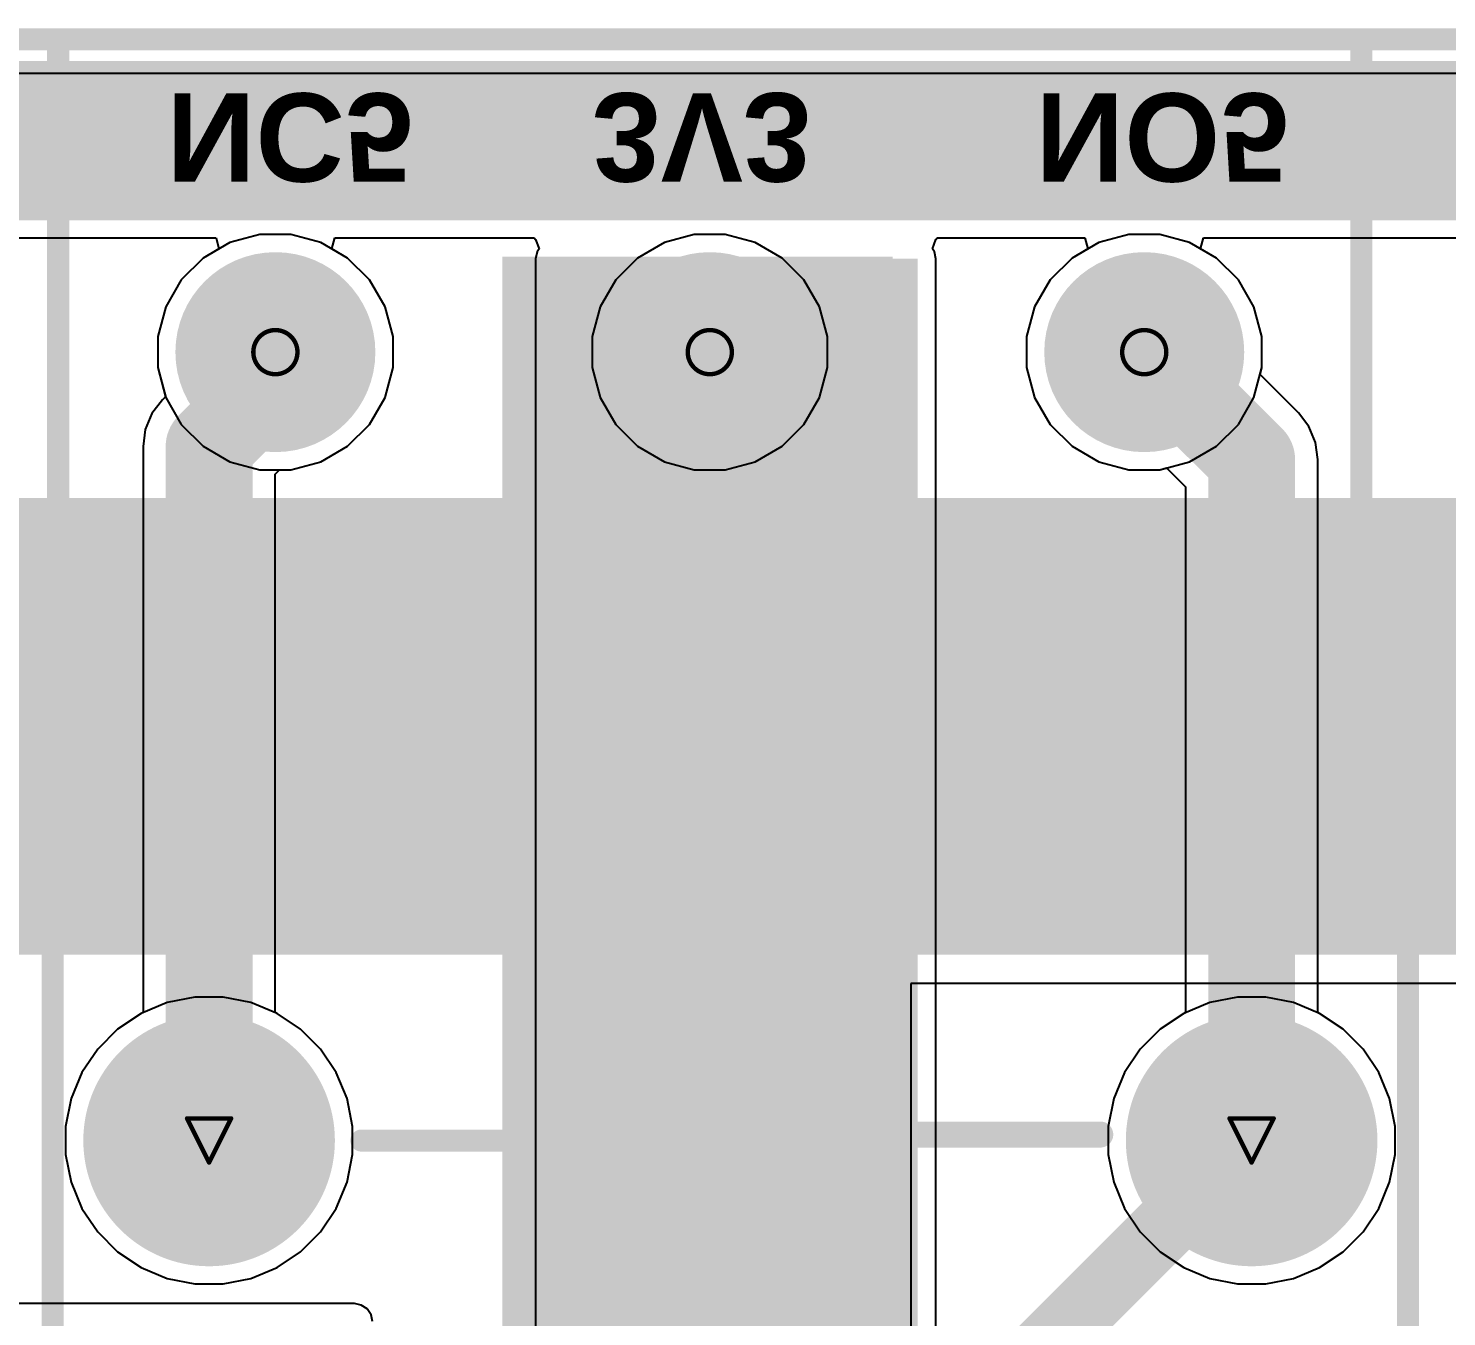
# Model space of a CAD drawing. Header units: inches. Extents: x -7 to 5163, y -3 to 5149.
# Drawn here: x 100.97 to 117.3, y 142.87 to 157.7 of the extents above; entities that cross this region are included whole.
import ezdxf

# ---------------------------------------------------------------- set-up
doc = ezdxf.new("R2010")
doc.units = ezdxf.units.IN
for name, color, linetype in [('Board Outline', 216, 'Continuous'), ('Bottom Layer', 5, 'Continuous'), ('Bottom Overlay', 54, 'Continuous'), ('Bottom Solder', 6, 'Continuous'), ('Drill Drawing', 1, 'Continuous'), ('GND', 76, 'Continuous'), ('Multi-Layer', 9, 'Continuous'), ('Pad Holes', 156, 'Continuous'), ('PWR', 16, 'Continuous'), ('Top Layer', 1, 'Continuous'), ('Top Overlay', 2, 'Continuous'), ('Top Solder', 216, 'Continuous')]:
    doc.layers.add(name, color=color, linetype=linetype)
doc.styles.add('Arial', font='', dxfattribs={"height": 0.2})
doc.styles.add('Arial_Bold', font='', dxfattribs={"height": 0.2})
doc.styles.get('Arial').set_extended_font_data('Arial')
doc.styles.get('Arial_Bold').set_extended_font_data('Arial', bold=True)

# ---------------------------------------------------------------- blocks, each defined once
blk = doc.blocks.new('SRD_05VDC_SL_C_8')
at = {"layer": 'Bottom Layer'}
h = blk.add_hatch(color=5, dxfattribs=at)
edge = h.paths.add_edge_path()
edge.add_arc((-5.100066, 5.999988), 1.397, 0, 360)
h = blk.add_hatch(color=5, dxfattribs=at)
edge = h.paths.add_edge_path()
edge.add_arc((7.100061999999999, 5.999479999999999), 1.397, 0, 360)
h = blk.add_hatch(color=5, dxfattribs=at)
edge = h.paths.add_edge_path()
edge.add_arc((-7.100061999999999, 0), 1.397, 0, 360)
h = blk.add_hatch(color=5, dxfattribs=at)
edge = h.paths.add_edge_path()
edge.add_arc((-5.100066, -5.999988), 1.397, 0, 360)
h = blk.add_hatch(color=5, dxfattribs=at)
edge = h.paths.add_edge_path()
edge.add_arc((7.100061999999999, -5.999479999999999), 1.397, 0, 360)
at = {"layer": 'Bottom Solder'}
h = blk.add_hatch(color=6, dxfattribs=at)
edge = h.paths.add_edge_path()
edge.add_arc((-5.100066, 5.999988), 1.4478, 0, 360)
h = blk.add_hatch(color=6, dxfattribs=at)
edge = h.paths.add_edge_path()
edge.add_arc((7.100061999999999, 5.999479999999999), 1.4478, 0, 360)
h = blk.add_hatch(color=6, dxfattribs=at)
edge = h.paths.add_edge_path()
edge.add_arc((-7.100061999999999, 0), 1.4478, 0, 360)
h = blk.add_hatch(color=6, dxfattribs=at)
edge = h.paths.add_edge_path()
edge.add_arc((-5.100066, -5.999988), 1.4478, 0, 360)
h = blk.add_hatch(color=6, dxfattribs=at)
edge = h.paths.add_edge_path()
edge.add_arc((7.100061999999999, -5.999479999999999), 1.4478, 0, 360)
at = {"layer": 'GND'}
h = blk.add_hatch(color=76, dxfattribs=at)
edge = h.paths.add_edge_path()
edge.add_arc((-5.100066, 5.999988), 1.397, 0, 360)
h = blk.add_hatch(color=76, dxfattribs=at)
edge = h.paths.add_edge_path()
edge.add_arc((7.100061999999999, 5.999479999999999), 1.397, 0, 360)
h = blk.add_hatch(color=76, dxfattribs=at)
edge = h.paths.add_edge_path()
edge.add_arc((-7.100061999999999, 0), 1.397, 0, 360)
h = blk.add_hatch(color=76, dxfattribs=at)
edge = h.paths.add_edge_path()
edge.add_arc((-5.100066, -5.999988), 1.397, 0, 360)
h = blk.add_hatch(color=76, dxfattribs=at)
edge = h.paths.add_edge_path()
edge.add_arc((7.100061999999999, -5.999479999999999), 1.397, 0, 360)
at = {"layer": 'Multi-Layer'}
h = blk.add_hatch(color=9, dxfattribs=at)
edge = h.paths.add_edge_path()
edge.add_arc((-5.100066, 5.999988), 1.397, 0, 360)
h = blk.add_hatch(color=9, dxfattribs=at)
edge = h.paths.add_edge_path()
edge.add_arc((7.100061999999999, 5.999479999999999), 1.397, 0, 360)
h = blk.add_hatch(color=9, dxfattribs=at)
edge = h.paths.add_edge_path()
edge.add_arc((-7.100061999999999, 0), 1.397, 0, 360)
h = blk.add_hatch(color=9, dxfattribs=at)
edge = h.paths.add_edge_path()
edge.add_arc((-5.100066, -5.999988), 1.397, 0, 360)
h = blk.add_hatch(color=9, dxfattribs=at)
edge = h.paths.add_edge_path()
edge.add_arc((7.100061999999999, -5.999479999999999), 1.397, 0, 360)
at = {"layer": 'Pad Holes'}
h = blk.add_hatch(color=7, dxfattribs=at)
edge = h.paths.add_edge_path()
edge.add_arc((-5.099989799999999, 5.999988), 0.7619999999999999, 0, 360)
h = blk.add_hatch(color=7, dxfattribs=at)
edge = h.paths.add_edge_path()
edge.add_arc((7.1000112, 5.999479999999999), 0.7619999999999999, 0, 360)
h = blk.add_hatch(color=7, dxfattribs=at)
edge = h.paths.add_edge_path()
edge.add_arc((-7.1000112, 0), 0.7619999999999999, 0, 360)
h = blk.add_hatch(color=7, dxfattribs=at)
edge = h.paths.add_edge_path()
edge.add_arc((-5.099989799999999, -5.999988), 0.7619999999999999, 0, 360)
h = blk.add_hatch(color=7, dxfattribs=at)
edge = h.paths.add_edge_path()
edge.add_arc((7.099935, -5.999479999999999), 0.7619999999999999, 0, 360)
at = {"layer": 'PWR'}
h = blk.add_hatch(color=16, dxfattribs=at)
edge = h.paths.add_edge_path()
edge.add_arc((-5.100066, 5.999988), 1.397, 0, 360)
h = blk.add_hatch(color=16, dxfattribs=at)
edge = h.paths.add_edge_path()
edge.add_arc((7.100061999999999, 5.999479999999999), 1.397, 0, 360)
h = blk.add_hatch(color=16, dxfattribs=at)
edge = h.paths.add_edge_path()
edge.add_arc((-7.100061999999999, 0), 1.397, 0, 360)
h = blk.add_hatch(color=16, dxfattribs=at)
edge = h.paths.add_edge_path()
edge.add_arc((-5.100066, -5.999988), 1.397, 0, 360)
h = blk.add_hatch(color=16, dxfattribs=at)
edge = h.paths.add_edge_path()
edge.add_arc((7.100061999999999, -5.999479999999999), 1.397, 0, 360)
at = {"layer": 'Top Layer'}
h = blk.add_hatch(color=1, dxfattribs=at)
edge = h.paths.add_edge_path()
edge.add_arc((-5.100066, 5.999988), 1.397, 0, 360)
h = blk.add_hatch(color=1, dxfattribs=at)
edge = h.paths.add_edge_path()
edge.add_arc((7.100061999999999, 5.999479999999999), 1.397, 0, 360)
h = blk.add_hatch(color=1, dxfattribs=at)
edge = h.paths.add_edge_path()
edge.add_arc((-7.100061999999999, 0), 1.397, 0, 360)
h = blk.add_hatch(color=1, dxfattribs=at)
edge = h.paths.add_edge_path()
edge.add_arc((-5.100066, -5.999988), 1.397, 0, 360)
h = blk.add_hatch(color=1, dxfattribs=at)
edge = h.paths.add_edge_path()
edge.add_arc((7.100061999999999, -5.999479999999999), 1.397, 0, 360)
at = {"layer": 'Top Solder'}
h = blk.add_hatch(color=216, dxfattribs=at)
edge = h.paths.add_edge_path()
edge.add_arc((-5.100066, 5.999988), 1.4478, 0, 360)
h = blk.add_hatch(color=216, dxfattribs=at)
edge = h.paths.add_edge_path()
edge.add_arc((7.100061999999999, 5.999479999999999), 1.4478, 0, 360)
h = blk.add_hatch(color=216, dxfattribs=at)
edge = h.paths.add_edge_path()
edge.add_arc((-7.100061999999999, 0), 1.4478, 0, 360)
h = blk.add_hatch(color=216, dxfattribs=at)
edge = h.paths.add_edge_path()
edge.add_arc((-5.100066, -5.999988), 1.4478, 0, 360)
h = blk.add_hatch(color=216, dxfattribs=at)
edge = h.paths.add_edge_path()
edge.add_arc((7.100061999999999, -5.999479999999999), 1.4478, 0, 360)
at = {"layer": 'Top Overlay'}
for points, const_width in [([(-8.6991444, 7.8000352), (10.5009696, 7.8000352)], 0.254), ([(-8.6991444, 7.8000352), (-8.6991444, 0.2946908)], 0.254), ([(10.500995, 7.8000098), (10.500995, -7.8000098)], 0.254), ([(-3.309874, 5.999988), (-2.2919944, 5.9999626)], 0.2999994), ([(-2.2919944, 5.999988), (-2.2919944, 1.0508488)], 0.2999994), ([(7.0993, 4.246879999999999), (7.0993, 2.0193)], 0.254), ([(-7.031735999999999, 3.727196), (-7.031735999999999, 1.7999964)], 0.2999994), ([(-7.031735999999999, 3.727196), (1.604264, 3.727196)], 0.2999994), ([(1.604264, 3.727196), (1.604264, 0.7272019999999999)], 0.2999994), ([(7.800593999999999, 2.30886), (6.150102, 0.70104)], 0.2999994), ([(-3.774948, 0.999998), (-0.7749539999999999, 0.999998)], 0.254), ([(-3.774948, 0.999998), (-3.774948, -0.999998)], 0.254), ([(-0.7749539999999999, 0.999998), (-0.7749539999999999, -0.999998)], 0.254), ([(1.604264, 0.7272019999999999), (1.628394, 0.7030466)], 0.2999994), ([(1.628394, 0.7030466), (5.644387999999999, 0.7030466)], 0.2999994), ([(5.644387999999999, 0.7030466), (6.152387999999999, 0.7030466)], 0.2999994), ([(7.168388, -0.31242), (7.168388, -4.25704)], 0.2999994), ([(-8.6991444, -0.2946908), (-8.6991444, -7.7999844)], 0.254), ([(-3.774948, -0.999998), (-0.7749539999999999, -0.999998)], 0.254), ([(-2.2919944, -1.0512552), (-2.2919944, -5.999988)], 0.2999994), ([(-2.2919944, -5.9999626), (-3.309874, -5.999988)], 0.2999994), ([(-8.699017399999999, -7.7999844), (10.5010966, -7.7999844)], 0.254)]:
    blk.add_lwpolyline(points, dxfattribs=dict(at, const_width=const_width))
for points, const_width in [([(-8.7626444, 7.8000352, 1), (-8.6356444, 7.8000352, 1)], 0.127), ([(-8.7626444, 7.8000352, 1), (-8.6356444, 7.8000352, 1)], 0.127), ([(10.4374696, 7.8000352, 1), (10.5644696, 7.8000352, 1)], 0.127), ([(10.437495, 7.8000098, 1), (10.564495, 7.8000098, 1)], 0.127), ([(-3.38487258, 5.999988, 1), (-3.23487542, 5.999988, 1)], 0.1499997), ([(-2.36699298, 5.999988, 1), (-2.21699582, 5.999988, 1)], 0.1499997), ([(-2.36699298, 5.9999626, 1), (-2.21699582, 5.9999626, 1)], 0.1499997), ([(7.0358, 4.246879999999999, 1), (7.162799999999999, 4.246879999999999, 1)], 0.127), ([(-7.106734579999999, 3.727196, 1), (-6.95673742, 3.727196, 1)], 0.1499997), ([(-7.106734579999999, 3.727196, 1), (-6.95673742, 3.727196, 1)], 0.1499997), ([(1.52926542, 3.727196, 1), (1.67926258, 3.727196, 1)], 0.1499997), ([(1.52926542, 3.727196, 1), (1.67926258, 3.727196, 1)], 0.1499997), ([(7.72559542, 2.30886, 1), (7.87559258, 2.30886, 1)], 0.1499997), ([(7.0358, 2.0193, 1), (7.162799999999999, 2.0193, 1)], 0.127), ([(-7.106734579999999, 1.7999964, 1), (-6.95673742, 1.7999964, 1)], 0.1499997), ([(-2.36699298, 1.0508488, 1), (-2.21699582, 1.0508488, 1)], 0.1499997), ([(-3.838448, 0.999998, 1), (-3.711448, 0.999998, 1)], 0.127), ([(-3.838448, 0.999998, 1), (-3.711448, 0.999998, 1)], 0.127), ([(-0.8384539999999999, 0.999998, 1), (-0.7114539999999999, 0.999998, 1)], 0.127), ([(-0.8384539999999999, 0.999998, 1), (-0.7114539999999999, 0.999998, 1)], 0.127), ([(1.52926542, 0.7272019999999999, 1), (1.67926258, 0.7272019999999999, 1)], 0.1499997), ([(1.52926542, 0.7272019999999999, 1), (1.67926258, 0.7272019999999999, 1)], 0.1499997), ([(1.55339542, 0.7030466, 1), (1.70339258, 0.7030466, 1)], 0.1499997), ([(1.55339542, 0.7030466, 1), (1.70339258, 0.7030466, 1)], 0.1499997), ([(5.569389419999999, 0.7030466, 1), (5.71938658, 0.7030466, 1)], 0.1499997), ([(5.569389419999999, 0.7030466, 1), (5.71938658, 0.7030466, 1)], 0.1499997), ([(6.07510342, 0.70104, 1), (6.225100579999999, 0.70104, 1)], 0.1499997), ([(6.077389419999999, 0.7030466, 1), (6.227386579999999, 0.7030466, 1)], 0.1499997), ([(-8.7626444, 0.2946908, 1), (-8.6356444, 0.2946908, 1)], 0.127), ([(7.093389419999999, -0.31242, 1), (7.243386579999999, -0.31242, 1)], 0.1499997), ([(-8.7626444, -0.2946908, 1), (-8.6356444, -0.2946908, 1)], 0.127), ([(-3.838448, -0.999998, 1), (-3.711448, -0.999998, 1)], 0.127), ([(-3.838448, -0.999998, 1), (-3.711448, -0.999998, 1)], 0.127), ([(-2.36699298, -1.0512552, 1), (-2.21699582, -1.0512552, 1)], 0.1499997), ([(-0.8384539999999999, -0.999998, 1), (-0.7114539999999999, -0.999998, 1)], 0.127), ([(-0.8384539999999999, -0.999998, 1), (-0.7114539999999999, -0.999998, 1)], 0.127), ([(7.093389419999999, -4.25704, 1), (7.243386579999999, -4.25704, 1)], 0.1499997), ([(-3.38487258, -5.999988, 1), (-3.23487542, -5.999988, 1)], 0.1499997), ([(-2.36699298, -5.9999626, 1), (-2.21699582, -5.9999626, 1)], 0.1499997), ([(-2.36699298, -5.999988, 1), (-2.21699582, -5.999988, 1)], 0.1499997), ([(-8.7626444, -7.7999844, 1), (-8.6356444, -7.7999844, 1)], 0.127), ([(-8.762517399999998, -7.7999844, 1), (-8.6355174, -7.7999844, 1)], 0.127), ([(10.437495, -7.8000098, 1), (10.564495, -7.8000098, 1)], 0.127), ([(10.4375966, -7.7999844, 1), (10.5645966, -7.7999844, 1)], 0.127)]:
    blk.add_lwpolyline(points, format="xyb", close=True, dxfattribs=dict(at, const_width=const_width))
at = {"layer": 'Top Overlay', "style": 'Arial'}
blk.add_text('1', height=1.00000054, dxfattribs=at).set_placement((-7.131989799999999, -6.558788))
blk = doc.blocks.new('XY301V_A_5_0_3P_45')
at = {"layer": 'Bottom Layer'}
h = blk.add_hatch(color=5, dxfattribs=at)
edge = h.paths.add_edge_path()
edge.add_arc((-4.999989999999999, 0), 1.10000034, 0, 360)
h = blk.add_hatch(color=5, dxfattribs=at)
edge = h.paths.add_edge_path()
edge.add_arc((0, 0), 1.10000034, 0, 360)
h = blk.add_hatch(color=5, dxfattribs=at)
edge = h.paths.add_edge_path()
edge.add_arc((4.999989999999999, 0), 1.10000034, 0, 360)
at = {"layer": 'Bottom Solder'}
h = blk.add_hatch(color=6, dxfattribs=at)
edge = h.paths.add_edge_path()
edge.add_arc((-4.999989999999999, 0), 1.15080034, 0, 360)
h = blk.add_hatch(color=6, dxfattribs=at)
edge = h.paths.add_edge_path()
edge.add_arc((0, 0), 1.15080034, 0, 360)
h = blk.add_hatch(color=6, dxfattribs=at)
edge = h.paths.add_edge_path()
edge.add_arc((4.999989999999999, 0), 1.15080034, 0, 360)
at = {"layer": 'GND'}
h = blk.add_hatch(color=76, dxfattribs=at)
edge = h.paths.add_edge_path()
edge.add_arc((-4.999989999999999, 0), 1.10000034, 0, 360)
h = blk.add_hatch(color=76, dxfattribs=at)
edge = h.paths.add_edge_path()
edge.add_arc((0, 0), 1.10000034, 0, 360)
h = blk.add_hatch(color=76, dxfattribs=at)
edge = h.paths.add_edge_path()
edge.add_arc((4.999989999999999, 0), 1.10000034, 0, 360)
at = {"layer": 'Multi-Layer'}
h = blk.add_hatch(color=9, dxfattribs=at)
edge = h.paths.add_edge_path()
edge.add_arc((-4.999989999999999, 0), 1.10000034, 0, 360)
h = blk.add_hatch(color=9, dxfattribs=at)
edge = h.paths.add_edge_path()
edge.add_arc((0, 0), 1.10000034, 0, 360)
h = blk.add_hatch(color=9, dxfattribs=at)
edge = h.paths.add_edge_path()
edge.add_arc((4.999989999999999, 0), 1.10000034, 0, 360)
at = {"layer": 'Pad Holes'}
h = blk.add_hatch(color=7, dxfattribs=at)
edge = h.paths.add_edge_path()
edge.add_arc((-4.999989999999999, 0), 0.5999987999999999, 0, 360)
h = blk.add_hatch(color=7, dxfattribs=at)
edge = h.paths.add_edge_path()
edge.add_arc((0, 0), 0.5999987999999999, 0, 360)
h = blk.add_hatch(color=7, dxfattribs=at)
edge = h.paths.add_edge_path()
edge.add_arc((4.999989999999999, 0), 0.5999987999999999, 0, 360)
at = {"layer": 'PWR'}
h = blk.add_hatch(color=16, dxfattribs=at)
edge = h.paths.add_edge_path()
edge.add_arc((-4.999989999999999, 0), 1.10000034, 0, 360)
h = blk.add_hatch(color=16, dxfattribs=at)
edge = h.paths.add_edge_path()
edge.add_arc((0, 0), 1.10000034, 0, 360)
h = blk.add_hatch(color=16, dxfattribs=at)
edge = h.paths.add_edge_path()
edge.add_arc((4.999989999999999, 0), 1.10000034, 0, 360)
at = {"layer": 'Top Layer'}
h = blk.add_hatch(color=1, dxfattribs=at)
edge = h.paths.add_edge_path()
edge.add_arc((-4.999989999999999, 0), 1.10000034, 0, 360)
h = blk.add_hatch(color=1, dxfattribs=at)
edge = h.paths.add_edge_path()
edge.add_arc((0, 0), 1.10000034, 0, 360)
h = blk.add_hatch(color=1, dxfattribs=at)
edge = h.paths.add_edge_path()
edge.add_arc((4.999989999999999, 0), 1.10000034, 0, 360)
at = {"layer": 'Top Solder'}
h = blk.add_hatch(color=216, dxfattribs=at)
edge = h.paths.add_edge_path()
edge.add_arc((-4.999989999999999, 0), 1.15080034, 0, 360)
h = blk.add_hatch(color=216, dxfattribs=at)
edge = h.paths.add_edge_path()
edge.add_arc((0, 0), 1.15080034, 0, 360)
h = blk.add_hatch(color=216, dxfattribs=at)
edge = h.paths.add_edge_path()
edge.add_arc((4.999989999999999, 0), 1.15080034, 0, 360)
at = {"layer": 'Top Overlay', "const_width": 0.254}
for points in [[(-7.500010399999999, -4.0000428), (-7.500010399999999, 3.5999928)], [(-7.500010399999999, 3.5999928), (7.500010399999999, 3.5999928)], [(7.500010399999999, -4.0000428), (7.500010399999999, 3.5999928)], [(-7.500010399999999, 1.6769588), (7.500010399999999, 1.6769588)], [(-7.500010399999999, -1.946783), (7.500010399999999, -1.946783)], [(-7.500010399999999, -4.0000428), (7.500010399999999, -4.0000428)]]:
    blk.add_lwpolyline(points, dxfattribs=at)
at = {"layer": 'Top Overlay', "const_width": 0.127}
for points in [[(-7.563510399999999, 3.5999928, 1), (-7.4365104, 3.5999928, 1)], [(-7.563510399999999, 3.5999928, 1), (-7.4365104, 3.5999928, 1)], [(7.4365104, 3.5999928, 1), (7.563510399999999, 3.5999928, 1)], [(7.4365104, 3.5999928, 1), (7.563510399999999, 3.5999928, 1)], [(-7.563510399999999, 1.6769588, 1), (-7.4365104, 1.6769588, 1)], [(7.4365104, 1.6769588, 1), (7.563510399999999, 1.6769588, 1)], [(-7.563510399999999, -1.946783, 1), (-7.4365104, -1.946783, 1)], [(7.4365104, -1.946783, 1), (7.563510399999999, -1.946783, 1)], [(-7.563510399999999, -4.0000428, 1), (-7.4365104, -4.0000428, 1)], [(-7.563510399999999, -4.0000428, 1), (-7.4365104, -4.0000428, 1)], [(7.4365104, -4.0000428, 1), (7.563510399999999, -4.0000428, 1)], [(7.4365104, -4.0000428, 1), (7.563510399999999, -4.0000428, 1)]]:
    blk.add_lwpolyline(points, format="xyb", close=True, dxfattribs=at)

msp = doc.modelspace()

# ---------------------------------------------------------------- hatches: boundary and pattern name
at = {"layer": 'Bottom Layer'}
for points in [[(89.408, 155.49265828), (190.3035056, 155.49265828), (190.3035056, 157.3276), (89.408, 157.3276)], [(106.42530404, 128.9558), (110.92110404, 128.9558), (110.92110404, 155.07585952), (106.42530404, 155.07585952)], [(73.6092, 147.0406), (182.6006, 147.0406), (182.6006, 152.2984), (73.6092, 152.2984)]]:
    msp.add_hatch(color=5, dxfattribs=at).paths.add_polyline_path(points)
at = {"layer": 'Top Layer'}
for points in [[(89.40929032, 155.4988), (190.7032, 155.4988), (190.7032, 157.3276), (89.40929032, 157.3276)], [(107.01751774, 129.30444294), (111.20803006, 129.30444294), (111.20803006, 155.05037062), (107.01751774, 155.05037062)]]:
    msp.add_hatch(color=1, dxfattribs=at).paths.add_polyline_path(points)

# ---------------------------------------------------------------- linework, layer by layer
at = {"layer": 'Board Outline', "const_width": 0.254}
msp.add_lwpolyline([(84.20200838, 157.57585452), (192.19801794, 157.57585452)], dxfattribs=at)
at = {"layer": 'Bottom Layer'}
for p, q in [((111.12828422, 146.7104), (111.12828422, 128.1938)), ((119.03866972, 146.7104), (111.12828422, 146.7104))]:
    msp.add_line(p, q, dxfattribs=at)
at = {"layer": 'Bottom Layer', "const_width": 0.7619999999999999}
for points in [[(112.43523614, 142.28587494), (115.05075034, 144.90138914)], [(115.05075034, 144.90138914), (115.05087734, 144.90138914)]]:
    msp.add_lwpolyline(points, dxfattribs=at)
at = {"layer": 'Bottom Layer', "const_width": 0.3809999999999999}
for points in [[(114.86025034, 144.90138914, 1), (115.24125034, 144.90138914, 1)], [(114.86025034, 144.90138914, 1), (115.24125034, 144.90138914, 1)], [(114.86037734, 144.90138914, 1), (115.24137734, 144.90138914, 1)]]:
    msp.add_lwpolyline(points, format="xyb", close=True, dxfattribs=at)
at = {"layer": 'Drill Drawing'}
for points, const_width in [([(104.06890032, 153.97586172, 1), (103.56090032, 153.97586172, 1)], 0.0508), ([(109.06889032, 153.97586172, 1), (108.56089032, 153.97586172, 1)], 0.0508), ([(114.06888032, 153.97586172, 1), (113.56088032, 153.97586172, 1)], 0.0508), ([(103.54820032, 153.97586172, 1), (103.57360032, 153.97586172, 1)], 0.0254), ([(104.05620032, 153.97586172, 1), (104.08160032, 153.97586172, 1)], 0.0254), ([(108.54819032, 153.97586172, 1), (108.57359032, 153.97586172, 1)], 0.0254), ([(109.05619032, 153.97586172, 1), (109.08159032, 153.97586172, 1)], 0.0254), ([(113.54818032, 153.97586172, 1), (113.57358032, 153.97586172, 1)], 0.0254), ([(114.05618032, 153.97586172, 1), (114.08158032, 153.97586172, 1)], 0.0254), ([(102.78521734, 145.15546534, 1), (102.81061734, 145.15546534, 1)], 0.0254), ([(102.78521734, 145.15546534, 1), (102.81061734, 145.15546534, 1)], 0.0254), ([(103.29321734, 145.15546534, 1), (103.31861734, 145.15546534, 1)], 0.0254), ([(103.29321734, 145.15546534, 1), (103.31861734, 145.15546534, 1)], 0.0254), ([(114.78417734, 145.15538914, 1), (114.80957734, 145.15538914, 1)], 0.0254), ([(114.78417734, 145.15538914, 1), (114.80957734, 145.15538914, 1)], 0.0254), ([(115.29217734, 145.15538914, 1), (115.31757734, 145.15538914, 1)], 0.0254), ([(115.29217734, 145.15538914, 1), (115.31757734, 145.15538914, 1)], 0.0254), ([(103.03921734, 144.64746534, 1), (103.06461734, 144.64746534, 1)], 0.0254), ([(103.03921734, 144.64746534, 1), (103.06461734, 144.64746534, 1)], 0.0254), ([(115.03817734, 144.64738914, 1), (115.06357734, 144.64738914, 1)], 0.0254), ([(115.03817734, 144.64738914, 1), (115.06357734, 144.64738914, 1)], 0.0254)]:
    msp.add_lwpolyline(points, format="xyb", close=True, dxfattribs=dict(at, const_width=const_width))
at = {"layer": 'Drill Drawing', "const_width": 0.0508}
for points in [[(102.79791734, 145.15546534), (103.30591734, 145.15546534)], [(102.79791734, 145.15546534), (103.05191734, 144.64746534)], [(103.05191734, 144.64746534), (103.30591734, 145.15546534)], [(114.79687734, 145.15538914), (115.30487734, 145.15538914)], [(114.79687734, 145.15538914), (115.05087734, 144.64738914)], [(115.05087734, 144.64738914), (115.30487734, 145.15538914)]]:
    msp.add_lwpolyline(points, dxfattribs=at)
at = {"layer": 'GND'}
for p, q in [((84.20199822, 157.18741232), (192.19506646, 157.18739962)), ((103.292275, 155.23758894), (102.9835253, 155.05933174)), ((103.63664312, 155.32986206), (103.292275, 155.23758894)), ((103.99315752, 155.32986206), (103.63664312, 155.32986206)), ((104.33752564, 155.23758894), (103.99315752, 155.32986206)), ((104.64627534, 155.05933174), (104.33752564, 155.23758894)), ((108.292265, 155.23758894), (107.9835153, 155.05933174)), ((108.63663312, 155.32986206), (108.292265, 155.23758894)), ((108.99314752, 155.32986206), (108.63663312, 155.32986206)), ((109.33751564, 155.23758894), (108.99314752, 155.32986206)), ((109.64626534, 155.05933174), (109.33751564, 155.23758894)), ((113.292255, 155.23758894), (112.9835053, 155.05933174)), ((113.63662312, 155.32986206), (113.292255, 155.23758894)), ((113.99313752, 155.32986206), (113.63662312, 155.32986206)), ((114.33750564, 155.23758894), (113.99313752, 155.32986206)), ((114.64625534, 155.05933174), (114.33750564, 155.23758894)), ((102.9835253, 155.05933174), (102.7314303, 154.80723674)), ((104.89837034, 154.80723674), (104.64627534, 155.05933174)), ((107.9835153, 155.05933174), (107.7314203, 154.80723674)), ((109.89836034, 154.80723674), (109.64626534, 155.05933174)), ((112.9835053, 155.05933174), (112.7314103, 154.80723674)), ((114.89835034, 154.80723674), (114.64625534, 155.05933174)), ((102.7314303, 154.80723674), (102.5531731, 154.49848704)), ((105.07662754, 154.49848704), (104.89837034, 154.80723674)), ((107.7314203, 154.80723674), (107.5531631, 154.49848704)), ((110.07661754, 154.49848704), (109.89836034, 154.80723674)), ((112.7314103, 154.80723674), (112.5531531, 154.49848704)), ((115.07660754, 154.49848704), (114.89835034, 154.80723674)), ((102.5531731, 154.49848704), (102.46089998, 154.15411892)), ((105.16890066, 154.15411892), (105.07662754, 154.49848704)), ((107.5531631, 154.49848704), (107.46088998, 154.15411892)), ((110.16889066, 154.15411892), (110.07661754, 154.49848704)), ((112.5531531, 154.49848704), (112.46087998, 154.15411892)), ((115.16888066, 154.15411892), (115.07660754, 154.49848704)), ((102.46089998, 154.15411892), (102.46089998, 153.79760452)), ((105.16890066, 153.79760452), (105.16890066, 154.15411892)), ((107.46088998, 154.15411892), (107.46088998, 153.79760452)), ((110.16889066, 153.79760452), (110.16889066, 154.15411892)), ((112.46087998, 154.15411892), (112.46087998, 153.79760452)), ((115.16888066, 153.79760452), (115.16888066, 154.15411892)), ((102.46089998, 153.79760452), (102.5531731, 153.4532364)), ((105.07662754, 153.4532364), (105.16890066, 153.79760452)), ((107.46088998, 153.79760452), (107.5531631, 153.4532364)), ((110.07661754, 153.4532364), (110.16889066, 153.79760452)), ((112.46087998, 153.79760452), (112.5531531, 153.4532364)), ((115.07660754, 153.4532364), (115.16888066, 153.79760452)), ((102.5531731, 153.4532364), (102.7314303, 153.1444867)), ((104.89837034, 153.1444867), (105.07662754, 153.4532364)), ((107.5531631, 153.4532364), (107.7314203, 153.1444867)), ((109.89836034, 153.1444867), (110.07661754, 153.4532364)), ((112.5531531, 153.4532364), (112.7314103, 153.1444867)), ((114.89835034, 153.1444867), (115.07660754, 153.4532364)), ((102.7314303, 153.1444867), (102.9835253, 152.8923917)), ((104.64627534, 152.8923917), (104.89837034, 153.1444867)), ((107.7314203, 153.1444867), (107.9835153, 152.8923917)), ((109.64626534, 152.8923917), (109.89836034, 153.1444867)), ((112.7314103, 153.1444867), (112.9835053, 152.8923917)), ((114.64625534, 152.8923917), (114.89835034, 153.1444867)), ((102.9835253, 152.8923917), (103.292275, 152.7141345)), ((104.33752564, 152.7141345), (104.64627534, 152.8923917)), ((107.9835153, 152.8923917), (108.292265, 152.7141345)), ((109.33751564, 152.7141345), (109.64626534, 152.8923917)), ((112.9835053, 152.8923917), (113.292255, 152.7141345)), ((114.33750564, 152.7141345), (114.64625534, 152.8923917)), ((103.292275, 152.7141345), (103.63664312, 152.62186138)), ((103.99315752, 152.62186138), (104.33752564, 152.7141345)), ((108.292265, 152.7141345), (108.63663312, 152.62186138)), ((108.99314752, 152.62186138), (109.33751564, 152.7141345)), ((113.292255, 152.7141345), (113.63662312, 152.62186138)), ((113.99313752, 152.62186138), (114.33750564, 152.7141345)), ((103.63664312, 152.62186138), (103.99315752, 152.62186138)), ((108.63663312, 152.62186138), (108.99314752, 152.62186138)), ((113.63662312, 152.62186138), (113.99313752, 152.62186138)), ((102.57033842, 146.48906948), (102.26987674, 146.36461202)), ((102.88930908, 146.55251614), (102.57033842, 146.48906948)), ((103.2145256, 146.55251614), (102.88930908, 146.55251614)), ((103.53349626, 146.48906948), (103.2145256, 146.55251614)), ((103.83395794, 146.36461202), (103.53349626, 146.48906948)), ((114.56929842, 146.48906948), (114.26883674, 146.36461202)), ((114.88826908, 146.55251614), (114.56929842, 146.48906948)), ((115.2134856, 146.55251614), (114.88826908, 146.55251614)), ((115.53245626, 146.48906948), (115.2134856, 146.55251614)), ((115.83291794, 146.36461202), (115.53245626, 146.48906948)), ((102.26987674, 146.36461202), (101.9994658, 146.18393166)), ((104.10436888, 146.18393166), (103.83395794, 146.36461202)), ((114.26883674, 146.36461202), (113.9984258, 146.18393166)), ((116.10332888, 146.18393166), (115.83291794, 146.36461202)), ((101.9994658, 146.18393166), (101.76950182, 145.95396768)), ((104.33433286, 145.95396768), (104.10436888, 146.18393166)), ((113.9984258, 146.18393166), (113.76846182, 145.95396768)), ((116.33329286, 145.95396768), (116.10332888, 146.18393166)), ((101.76950182, 145.95396768), (101.58882146, 145.68355674)), ((104.51501322, 145.68355674), (104.33433286, 145.95396768)), ((113.76846182, 145.95396768), (113.58778146, 145.68355674)), ((116.51397322, 145.68355674), (116.33329286, 145.95396768)), ((101.58882146, 145.68355674), (101.464364, 145.38309506)), ((104.63947068, 145.38309506), (104.51501322, 145.68355674)), ((113.58778146, 145.68355674), (113.463324, 145.38309506)), ((116.63843068, 145.38309506), (116.51397322, 145.68355674)), ((101.464364, 145.38309506), (101.40091734, 145.0641244)), ((104.70291734, 145.0641244), (104.63947068, 145.38309506)), ((113.463324, 145.38309506), (113.39987734, 145.0641244)), ((116.70187734, 145.0641244), (116.63843068, 145.38309506)), ((101.40091734, 145.0641244), (101.40091734, 144.73890788)), ((104.70291734, 144.73890788), (104.70291734, 145.0641244)), ((113.39987734, 145.0641244), (113.39987734, 144.73890788)), ((116.70187734, 144.73890788), (116.70187734, 145.0641244)), ((101.40091734, 144.73890788), (101.464364, 144.41993722)), ((104.63947068, 144.41993722), (104.70291734, 144.73890788)), ((113.39987734, 144.73890788), (113.463324, 144.41993722)), ((116.63843068, 144.41993722), (116.70187734, 144.73890788)), ((101.464364, 144.41993722), (101.58882146, 144.11947554)), ((104.51501322, 144.11947554), (104.63947068, 144.41993722)), ((113.463324, 144.41993722), (113.58778146, 144.11947554)), ((116.51397322, 144.11947554), (116.63843068, 144.41993722)), ((101.58882146, 144.11947554), (101.76950182, 143.8490646)), ((104.33433286, 143.8490646), (104.51501322, 144.11947554)), ((113.58778146, 144.11947554), (113.76846182, 143.8490646)), ((116.33329286, 143.8490646), (116.51397322, 144.11947554)), ((101.76950182, 143.8490646), (101.9994658, 143.61910062)), ((104.10436888, 143.61910062), (104.33433286, 143.8490646)), ((113.76846182, 143.8490646), (113.9984258, 143.61910062)), ((116.10332888, 143.61910062), (116.33329286, 143.8490646)), ((101.9994658, 143.61910062), (102.26987674, 143.43842026)), ((103.83395794, 143.43842026), (104.10436888, 143.61910062)), ((113.9984258, 143.61910062), (114.26883674, 143.43842026)), ((115.83291794, 143.43842026), (116.10332888, 143.61910062)), ((102.26987674, 143.43842026), (102.57033842, 143.3139628)), ((103.53349626, 143.3139628), (103.83395794, 143.43842026)), ((114.26883674, 143.43842026), (114.56929842, 143.3139628)), ((115.53245626, 143.3139628), (115.83291794, 143.43842026)), ((102.57033842, 143.3139628), (102.88930908, 143.25051614)), ((102.88930908, 143.25051614), (103.2145256, 143.25051614)), ((103.2145256, 143.25051614), (103.53349626, 143.3139628)), ((114.56929842, 143.3139628), (114.88826908, 143.25051614)), ((114.88826908, 143.25051614), (115.2134856, 143.25051614)), ((115.2134856, 143.25051614), (115.53245626, 143.3139628))]:
    msp.add_line(p, q, dxfattribs=at)
at = {"layer": 'PWR'}
for p, q in [((84.20199822, 157.18741232), (192.19506646, 157.18739962)), ((103.292275, 155.23758894), (102.9835253, 155.05933174)), ((103.63664312, 155.32986206), (103.292275, 155.23758894)), ((103.99315752, 155.32986206), (103.63664312, 155.32986206)), ((104.33752564, 155.23758894), (103.99315752, 155.32986206)), ((104.64627534, 155.05933174), (104.33752564, 155.23758894)), ((108.292265, 155.23758894), (107.9835153, 155.05933174)), ((108.63663312, 155.32986206), (108.292265, 155.23758894)), ((108.99314752, 155.32986206), (108.63663312, 155.32986206)), ((109.33751564, 155.23758894), (108.99314752, 155.32986206)), ((109.64626534, 155.05933174), (109.33751564, 155.23758894)), ((113.292255, 155.23758894), (112.9835053, 155.05933174)), ((113.63662312, 155.32986206), (113.292255, 155.23758894)), ((113.99313752, 155.32986206), (113.63662312, 155.32986206)), ((114.33750564, 155.23758894), (113.99313752, 155.32986206)), ((114.64625534, 155.05933174), (114.33750564, 155.23758894)), ((102.9835253, 155.05933174), (102.7314303, 154.80723674)), ((104.89837034, 154.80723674), (104.64627534, 155.05933174)), ((107.9835153, 155.05933174), (107.7314203, 154.80723674)), ((109.89836034, 154.80723674), (109.64626534, 155.05933174)), ((112.9835053, 155.05933174), (112.7314103, 154.80723674)), ((114.89835034, 154.80723674), (114.64625534, 155.05933174)), ((102.7314303, 154.80723674), (102.5531731, 154.49848704)), ((105.07662754, 154.49848704), (104.89837034, 154.80723674)), ((107.7314203, 154.80723674), (107.5531631, 154.49848704)), ((110.07661754, 154.49848704), (109.89836034, 154.80723674)), ((112.7314103, 154.80723674), (112.5531531, 154.49848704)), ((115.07660754, 154.49848704), (114.89835034, 154.80723674)), ((102.5531731, 154.49848704), (102.46089998, 154.15411892)), ((105.16890066, 154.15411892), (105.07662754, 154.49848704)), ((107.5531631, 154.49848704), (107.46088998, 154.15411892)), ((110.16889066, 154.15411892), (110.07661754, 154.49848704)), ((112.5531531, 154.49848704), (112.46087998, 154.15411892)), ((115.16888066, 154.15411892), (115.07660754, 154.49848704)), ((102.46089998, 154.15411892), (102.46089998, 153.79760452)), ((105.16890066, 153.79760452), (105.16890066, 154.15411892)), ((107.46088998, 154.15411892), (107.46088998, 153.79760452)), ((110.16889066, 153.79760452), (110.16889066, 154.15411892)), ((112.46087998, 154.15411892), (112.46087998, 153.79760452)), ((115.16888066, 153.79760452), (115.16888066, 154.15411892)), ((102.46089998, 153.79760452), (102.5531731, 153.4532364)), ((105.07662754, 153.4532364), (105.16890066, 153.79760452)), ((107.46088998, 153.79760452), (107.5531631, 153.4532364)), ((110.07661754, 153.4532364), (110.16889066, 153.79760452)), ((112.46087998, 153.79760452), (112.5531531, 153.4532364)), ((115.07660754, 153.4532364), (115.16888066, 153.79760452)), ((102.5531731, 153.4532364), (102.7314303, 153.1444867)), ((104.89837034, 153.1444867), (105.07662754, 153.4532364)), ((107.5531631, 153.4532364), (107.7314203, 153.1444867)), ((109.89836034, 153.1444867), (110.07661754, 153.4532364)), ((112.5531531, 153.4532364), (112.7314103, 153.1444867)), ((114.89835034, 153.1444867), (115.07660754, 153.4532364)), ((102.7314303, 153.1444867), (102.9835253, 152.8923917)), ((104.64627534, 152.8923917), (104.89837034, 153.1444867)), ((107.7314203, 153.1444867), (107.9835153, 152.8923917)), ((109.64626534, 152.8923917), (109.89836034, 153.1444867)), ((112.7314103, 153.1444867), (112.9835053, 152.8923917)), ((114.64625534, 152.8923917), (114.89835034, 153.1444867)), ((102.9835253, 152.8923917), (103.292275, 152.7141345)), ((104.33752564, 152.7141345), (104.64627534, 152.8923917)), ((107.9835153, 152.8923917), (108.292265, 152.7141345)), ((109.33751564, 152.7141345), (109.64626534, 152.8923917)), ((112.9835053, 152.8923917), (113.292255, 152.7141345)), ((114.33750564, 152.7141345), (114.64625534, 152.8923917)), ((103.292275, 152.7141345), (103.63664312, 152.62186138)), ((103.99315752, 152.62186138), (104.33752564, 152.7141345)), ((108.292265, 152.7141345), (108.63663312, 152.62186138)), ((108.99314752, 152.62186138), (109.33751564, 152.7141345)), ((113.292255, 152.7141345), (113.63662312, 152.62186138)), ((113.99313752, 152.62186138), (114.33750564, 152.7141345)), ((103.63664312, 152.62186138), (103.99315752, 152.62186138)), ((108.63663312, 152.62186138), (108.99314752, 152.62186138)), ((113.63662312, 152.62186138), (113.99313752, 152.62186138)), ((102.57033842, 146.48906948), (102.26987674, 146.36461202)), ((102.88930908, 146.55251614), (102.57033842, 146.48906948)), ((103.2145256, 146.55251614), (102.88930908, 146.55251614)), ((103.53349626, 146.48906948), (103.2145256, 146.55251614)), ((103.83395794, 146.36461202), (103.53349626, 146.48906948)), ((114.56929842, 146.48906948), (114.26883674, 146.36461202)), ((114.88826908, 146.55251614), (114.56929842, 146.48906948)), ((115.2134856, 146.55251614), (114.88826908, 146.55251614)), ((115.53245626, 146.48906948), (115.2134856, 146.55251614)), ((115.83291794, 146.36461202), (115.53245626, 146.48906948)), ((102.26987674, 146.36461202), (101.9994658, 146.18393166)), ((104.10436888, 146.18393166), (103.83395794, 146.36461202)), ((114.26883674, 146.36461202), (113.9984258, 146.18393166)), ((116.10332888, 146.18393166), (115.83291794, 146.36461202)), ((101.9994658, 146.18393166), (101.76950182, 145.95396768)), ((104.33433286, 145.95396768), (104.10436888, 146.18393166)), ((113.9984258, 146.18393166), (113.76846182, 145.95396768)), ((116.33329286, 145.95396768), (116.10332888, 146.18393166)), ((101.76950182, 145.95396768), (101.58882146, 145.68355674)), ((104.51501322, 145.68355674), (104.33433286, 145.95396768)), ((113.76846182, 145.95396768), (113.58778146, 145.68355674)), ((116.51397322, 145.68355674), (116.33329286, 145.95396768)), ((101.58882146, 145.68355674), (101.464364, 145.38309506)), ((104.63947068, 145.38309506), (104.51501322, 145.68355674)), ((113.58778146, 145.68355674), (113.463324, 145.38309506)), ((116.63843068, 145.38309506), (116.51397322, 145.68355674)), ((101.464364, 145.38309506), (101.40091734, 145.0641244)), ((104.70291734, 145.0641244), (104.63947068, 145.38309506)), ((113.463324, 145.38309506), (113.39987734, 145.0641244)), ((116.70187734, 145.0641244), (116.63843068, 145.38309506)), ((101.40091734, 145.0641244), (101.40091734, 144.73890788)), ((104.70291734, 144.73890788), (104.70291734, 145.0641244)), ((113.39987734, 145.0641244), (113.39987734, 144.73890788)), ((116.70187734, 144.73890788), (116.70187734, 145.0641244)), ((101.40091734, 144.73890788), (101.464364, 144.41993722)), ((104.63947068, 144.41993722), (104.70291734, 144.73890788)), ((113.39987734, 144.73890788), (113.463324, 144.41993722)), ((116.63843068, 144.41993722), (116.70187734, 144.73890788)), ((101.464364, 144.41993722), (101.58882146, 144.11947554)), ((104.51501322, 144.11947554), (104.63947068, 144.41993722)), ((113.463324, 144.41993722), (113.58778146, 144.11947554)), ((116.51397322, 144.11947554), (116.63843068, 144.41993722)), ((101.58882146, 144.11947554), (101.76950182, 143.8490646)), ((104.33433286, 143.8490646), (104.51501322, 144.11947554)), ((113.58778146, 144.11947554), (113.76846182, 143.8490646)), ((116.33329286, 143.8490646), (116.51397322, 144.11947554)), ((101.76950182, 143.8490646), (101.9994658, 143.61910062)), ((104.10436888, 143.61910062), (104.33433286, 143.8490646)), ((113.76846182, 143.8490646), (113.9984258, 143.61910062)), ((116.10332888, 143.61910062), (116.33329286, 143.8490646)), ((101.9994658, 143.61910062), (102.26987674, 143.43842026)), ((103.83395794, 143.43842026), (104.10436888, 143.61910062)), ((113.9984258, 143.61910062), (114.26883674, 143.43842026)), ((115.83291794, 143.43842026), (116.10332888, 143.61910062)), ((102.26987674, 143.43842026), (102.57033842, 143.3139628)), ((103.53349626, 143.3139628), (103.83395794, 143.43842026)), ((114.26883674, 143.43842026), (114.56929842, 143.3139628)), ((115.53245626, 143.3139628), (115.83291794, 143.43842026)), ((102.57033842, 143.3139628), (102.88930908, 143.25051614)), ((102.88930908, 143.25051614), (103.2145256, 143.25051614)), ((103.2145256, 143.25051614), (103.53349626, 143.3139628)), ((114.56929842, 143.3139628), (114.88826908, 143.25051614)), ((114.88826908, 143.25051614), (115.2134856, 143.25051614)), ((115.2134856, 143.25051614), (115.53245626, 143.3139628))]:
    msp.add_line(p, q, dxfattribs=at)
at = {"layer": 'Top Layer'}
for p, q in [((96.88969446, 155.29161982), (103.13185876, 155.29161982)), ((103.13185876, 155.29161982), (103.16588714, 155.16461982)), ((104.4639135, 155.16461982), (104.49794188, 155.29161982)), ((104.49794188, 155.29161982), (106.79321288, 155.29161982)), ((106.79321288, 155.29161982), (106.80875768, 155.2726892)), ((106.80875768, 155.2726892), (106.8494688, 155.16461982)), ((111.37608154, 155.16461982), (111.41679266, 155.2726892)), ((111.41679266, 155.2726892), (111.43233746, 155.29161982)), ((111.43233746, 155.29161982), (113.13183876, 155.29161982)), ((113.13183876, 155.29161982), (113.16586714, 155.16461982)), ((114.4638935, 155.16461982), (114.49792188, 155.29161982)), ((114.49792188, 155.29161982), (120.74008618, 155.29161982)), ((103.16588714, 155.16461982), (102.9835253, 155.05933174)), ((104.64627534, 155.05933174), (104.4639135, 155.16461982)), ((106.82610842, 155.12965418), (106.81033756, 155.05037062)), ((106.8494688, 155.16461982), (106.82610842, 155.12965418)), ((111.39944192, 155.12965418), (111.37608154, 155.16461982)), ((111.41521278, 155.05037062), (111.39944192, 155.12965418)), ((113.16586714, 155.16461982), (112.9835053, 155.05933174)), ((114.64625534, 155.05933174), (114.4638935, 155.16461982)), ((102.9835253, 155.05933174), (102.7314303, 154.80723674)), ((104.89837034, 154.80723674), (104.64627534, 155.05933174)), ((106.81033756, 155.05037062), (106.81033756, 129.30444294)), ((111.41521278, 129.30444294), (111.41521278, 155.05037062)), ((112.9835053, 155.05933174), (112.7314103, 154.80723674)), ((114.89835034, 154.80723674), (114.64625534, 155.05933174)), ((102.7314303, 154.80723674), (102.5531731, 154.49848704)), ((105.07662754, 154.49848704), (104.89837034, 154.80723674)), ((112.7314103, 154.80723674), (112.5531531, 154.49848704)), ((115.07660754, 154.49848704), (114.89835034, 154.80723674)), ((102.5531731, 154.49848704), (102.46089998, 154.15411892)), ((105.16890066, 154.15411892), (105.07662754, 154.49848704)), ((112.5531531, 154.49848704), (112.46087998, 154.15411892)), ((115.16888066, 154.15411892), (115.07660754, 154.49848704)), ((102.46089998, 154.15411892), (102.46089998, 153.79760452)), ((105.16890066, 153.79760452), (105.16890066, 154.15411892)), ((112.46087998, 154.15411892), (112.46087998, 153.79760452)), ((115.16888066, 153.79760452), (115.16888066, 154.15411892)), ((102.46089998, 153.79760452), (102.55070168, 153.46246422)), ((105.07662754, 153.4532364), (105.16890066, 153.79760452)), ((112.46087998, 153.79760452), (112.5531531, 153.4532364)), ((115.1476996, 153.71855972), (115.16888066, 153.79760452)), ((115.58863598, 153.27762334), (115.1476996, 153.71855972)), ((102.55070168, 153.46246422), (102.5141587, 153.42592124)), ((104.89837034, 153.1444867), (105.07662754, 153.4532364)), ((112.5531531, 153.4532364), (112.7314103, 153.1444867)), ((102.5141587, 153.42592124), (102.39329788, 153.26841584)), ((115.7094968, 153.12011794), (115.58863598, 153.27762334)), ((102.39329788, 153.26841584), (102.31732394, 153.08499736)), ((104.64627534, 152.8923917), (104.89837034, 153.1444867)), ((112.7314103, 153.1444867), (112.9835053, 152.8923917)), ((115.78547074, 152.93669946), (115.7094968, 153.12011794)), ((102.31732394, 153.08499736), (102.29141086, 152.8881626)), ((102.29141086, 152.8881626), (102.29141086, 146.3735325)), ((104.33752564, 152.7141345), (104.64627534, 152.8923917)), ((112.9835053, 152.8923917), (113.292255, 152.7141345)), ((115.81138382, 152.7398647), (115.78547074, 152.93669946)), ((103.99315752, 152.62186138), (104.33752564, 152.7141345)), ((113.292255, 152.7141345), (113.63662312, 152.62186138)), ((113.99313752, 152.62186138), (114.07218232, 152.64304244)), ((114.07218232, 152.64304244), (114.29037086, 152.4248539)), ((115.81138382, 146.3735325), (115.81138382, 152.7398647)), ((103.81242382, 152.5731518), (103.8611334, 152.62186138)), ((103.81242382, 146.3735325), (103.81242382, 152.5731518)), ((103.8611334, 152.62186138), (103.99315752, 152.62186138)), ((113.63662312, 152.62186138), (113.99313752, 152.62186138)), ((114.29037086, 152.4248539), (114.29037086, 146.3735325)), ((102.26987674, 146.36461202), (101.9994658, 146.18393166)), ((102.29141086, 146.3735325), (102.26987674, 146.36461202)), ((103.83395794, 146.36461202), (103.81242382, 146.3735325)), ((104.10436888, 146.18393166), (103.83395794, 146.36461202)), ((114.26883674, 146.36461202), (113.9984258, 146.18393166)), ((114.29037086, 146.3735325), (114.26883674, 146.36461202)), ((115.83291794, 146.36461202), (115.81138382, 146.3735325)), ((116.10332888, 146.18393166), (115.83291794, 146.36461202)), ((101.9994658, 146.18393166), (101.76950182, 145.95396768)), ((104.33433286, 145.95396768), (104.10436888, 146.18393166)), ((113.9984258, 146.18393166), (113.76846182, 145.95396768)), ((116.33329286, 145.95396768), (116.10332888, 146.18393166)), ((101.76950182, 145.95396768), (101.58882146, 145.68355674)), ((104.51501322, 145.68355674), (104.33433286, 145.95396768)), ((113.76846182, 145.95396768), (113.58778146, 145.68355674)), ((116.51397322, 145.68355674), (116.33329286, 145.95396768)), ((101.58882146, 145.68355674), (101.464364, 145.38309506)), ((104.63947068, 145.38309506), (104.51501322, 145.68355674)), ((113.58778146, 145.68355674), (113.463324, 145.38309506)), ((116.63843068, 145.38309506), (116.51397322, 145.68355674)), ((101.464364, 145.38309506), (101.40091734, 145.0641244)), ((104.70291734, 145.0641244), (104.63947068, 145.38309506)), ((113.463324, 145.38309506), (113.39987734, 145.0641244)), ((116.70187734, 145.0641244), (116.63843068, 145.38309506)), ((101.40091734, 145.0641244), (101.40091734, 144.73890788)), ((104.70291734, 144.73890788), (104.70291734, 145.0641244)), ((113.39987734, 145.0641244), (113.39987734, 144.73890788)), ((116.70187734, 144.73890788), (116.70187734, 145.0641244)), ((101.40091734, 144.73890788), (101.464364, 144.41993722)), ((104.63947068, 144.41993722), (104.70291734, 144.73890788)), ((113.39987734, 144.73890788), (113.463324, 144.41993722)), ((116.63843068, 144.41993722), (116.70187734, 144.73890788)), ((101.464364, 144.41993722), (101.58882146, 144.11947554)), ((104.51501322, 144.11947554), (104.63947068, 144.41993722)), ((113.463324, 144.41993722), (113.58778146, 144.11947554)), ((116.51397322, 144.11947554), (116.63843068, 144.41993722)), ((101.58882146, 144.11947554), (101.76950182, 143.8490646)), ((104.33433286, 143.8490646), (104.51501322, 144.11947554)), ((113.58778146, 144.11947554), (113.76846182, 143.8490646)), ((116.33329286, 143.8490646), (116.51397322, 144.11947554)), ((101.76950182, 143.8490646), (101.9994658, 143.61910062)), ((104.10436888, 143.61910062), (104.33433286, 143.8490646)), ((113.76846182, 143.8490646), (113.9984258, 143.61910062)), ((116.10332888, 143.61910062), (116.33329286, 143.8490646)), ((101.9994658, 143.61910062), (102.26987674, 143.43842026)), ((103.83395794, 143.43842026), (104.10436888, 143.61910062)), ((113.9984258, 143.61910062), (114.26883674, 143.43842026)), ((115.83291794, 143.43842026), (116.10332888, 143.61910062)), ((102.26987674, 143.43842026), (102.57033842, 143.3139628)), ((103.53349626, 143.3139628), (103.83395794, 143.43842026)), ((114.26883674, 143.43842026), (114.56929842, 143.3139628)), ((115.53245626, 143.3139628), (115.83291794, 143.43842026)), ((102.57033842, 143.3139628), (102.88930908, 143.25051614)), ((102.88930908, 143.25051614), (103.2145256, 143.25051614)), ((103.2145256, 143.25051614), (103.53349626, 143.3139628)), ((114.56929842, 143.3139628), (114.88826908, 143.25051614)), ((114.88826908, 143.25051614), (115.2134856, 143.25051614)), ((115.2134856, 143.25051614), (115.53245626, 143.3139628)), ((104.7242, 143.02333092), (93.80698536, 143.02333092)), ((104.80348356, 143.00756006), (104.7242, 143.02333092)), ((104.87069958, 142.96265032), (104.80348356, 143.00756006)), ((104.91560932, 142.8954343), (104.87069958, 142.96265032)), ((104.93138018, 142.81615074), (104.91560932, 142.8954343))]:
    msp.add_line(p, q, dxfattribs=at)
at = {"layer": 'Top Layer', "const_width": 1.00000054}
for points in [[(103.81490032, 153.65114558), (103.81490032, 153.97586172)], [(113.81488032, 153.97586172), (115.05087734, 152.7398647)], [(103.05191734, 152.8881626), (103.81490032, 153.65114558)], [(103.05191734, 144.95558512), (103.05191734, 152.8881626)], [(115.05087734, 144.90138914), (115.05087734, 152.7398647)]]:
    msp.add_lwpolyline(points, dxfattribs=at)
at = {"layer": 'Top Layer', "const_width": 0.499999}
for points in [[(103.56490082, 153.97586172, 1), (104.06489982, 153.97586172, 1)], [(113.56488082, 153.97586172, 1), (114.06487982, 153.97586172, 1)], [(103.56490082, 153.65114558, 1), (104.06489982, 153.65114558, 1)], [(103.56490082, 153.65114558, 1), (104.06489982, 153.65114558, 1)], [(102.80191784, 152.8881626, 1), (103.30191684, 152.8881626, 1)], [(102.80191784, 152.8881626, 1), (103.30191684, 152.8881626, 1)], [(114.80087784, 152.7398647, 1), (115.30087684, 152.7398647, 1)], [(114.80087784, 152.7398647, 1), (115.30087684, 152.7398647, 1)], [(102.80191784, 144.95558512, 1), (103.30191684, 144.95558512, 1)], [(114.80087784, 144.90138914, 1), (115.30087684, 144.90138914, 1)]]:
    msp.add_lwpolyline(points, format="xyb", close=True, dxfattribs=at)

# ---------------------------------------------------------------- block references
msp.add_blockref('XY301V_A_5_0_3P_45', (108.81489032, 153.97586172))
at = {"rotation": 90}
msp.add_blockref('SRD_05VDC_SL_C_8', (109.05139734, 137.80145414), dxfattribs=at)

# ---------------------------------------------------------------- texts
at = {"layer": 'Bottom Overlay', "style": 'Arial_Bold', "text_generation_flag": 2}
for s, p in [('NC5', (102.5608693, 156.95498454)), ('3V3', (107.46066138, 156.95498454)), ('NO5', (112.5608493, 156.95498454))]:
    msp.add_text(s, height=1.016, rotation=180, dxfattribs=at).set_placement(p)

doc.saveas('drawing.dxf')
